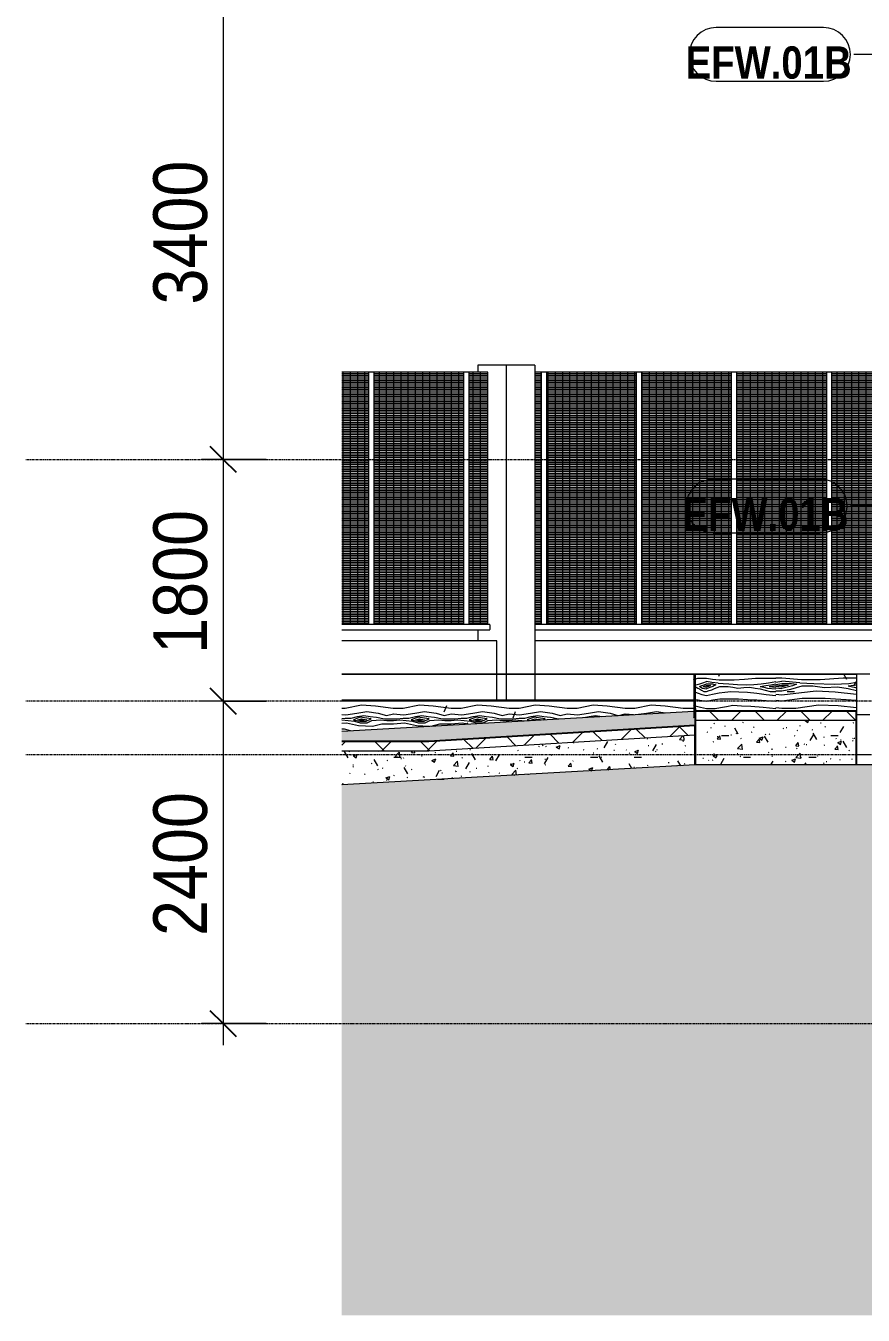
# Model space of a CAD drawing. Header units: millimetres. Extents: x 26124 to 258712, y -8723 to 35400.
# Drawn here: x 26124 to 32354, y -4170 to 5427 of the extents above; entities that cross this region are included whole.
import ezdxf

# ---------------------------------------------------------------- set-up
doc = ezdxf.new("R2010")
doc.units = ezdxf.units.MM
doc.linetypes.add('Centre', pattern=[31.75, 6.35, -4.7625, 15.875, -4.7625])
doc.linetypes.add('Dash', pattern=[6.35, 3.175, -3.175])
for name, color, linetype, lineweight in [('A-ANNO-DIMS', 211, 'Continuous', 9), ('A-ANNO-DIMS-160', 211, 'Continuous', 9), ('A-DETL-GENF-2', 9, 'Continuous', 9), ('A-DETL-THIN', 151, 'Continuous', 9), ('A-FLOR', 192, 'Continuous', 9), ('A-FLOR-3', 192, 'Continuous', 25), ('A-FLOR-HRAL', 11, 'Continuous', 9), ('A-FLOR-LEVL-2', 51, 'Centre', 9), ('A-FLOR-MCUT', 51, 'Continuous', 9), ('A-FLOR-PATT-3', 8, 'Continuous', 9), ('A-WALL', 113, 'Continuous', 9), ('A-WALL-1', 113, 'Continuous', 18), ('A-WALL-IDEN', 211, 'Continuous', 9), ('A-WALL-PATT-4', 111, 'Continuous', 9), ('C-PRKG', 70, 'Continuous', 9), ('C-PRKG-HDLN', 70, 'Dash', 9), ('S-COLS', 52, 'Continuous', 9)]:
    doc.layers.add(name, color=color, linetype=linetype, lineweight=lineweight)
doc.styles.add('Arial_B', font='arialbd.ttf', dxfattribs={"width": 0.85, "height": 240})
doc.styles.add('UTM Avo', font='', dxfattribs={"width": 0.9, "height": 400})
doc.styles.get('UTM Avo').set_extended_font_data('UTM Avo')
doc.dimstyles.new('1_Dim_chi_tiet_2_5', dxfattribs={"dimscale": 304.8, "dimtxt": 399.720379, "dimasz": 0.629921, "dimexe": 0.524934, "dimexo": 0.0625, "dimgap": 0.052493, "dimtad": 1, "dimdec": 0, "dimrnd": 5, "dimzin": 0, "dimdsep": 46, "dimtxsty": 'UTM Avo', "dimblk1": 'OBLIQUE', "dimblk2": 'OBLIQUE', "dimsah": 1, "dimcen": 0.09, "dimdle": 0.524934, "dimazin": 0, "dimtfac": 1, "dimtdec": 4, "dimtix": 1, "dimtmove": 0, "dimatfit": 3, "dimfxl": 1.049869, "dimfxlon": 1, "dimtvp": 1, "dimtolj": 1, "dimtzin": 0, "dimarcsym": 2})
pattern_1 = [(45, (80880.3, 14125), (-169.7056, 169.7056), []), (135, (80880.3, 14125), (-169.7056, -169.7056), [])]
pattern_2 = [(0, (80880.3, 14125), (650.24, 162.56), [53.645, -434.035, 53.645, -434.035, -2600.96]), (0, (80880.3, 14125), (650.24, 162.56), [-975.36, 53.645, -921.715, 53.645, -434.035, -1137.92]), (0, (80880.3, 14125), (650.24, 162.56), [-2438.4, 53.645, -271.475, 53.645, -759.155]), (120, (81124.14, 14206.28), (-465.9011, 481.84436), [53.645, -434.035, 53.645, -3034.995]), (120, (81124.14, 14206.28), (-465.9011, 481.84436), [-541.325, -434.035, 53.645, -921.715, -1625.6]), (120, (81124.14, 14206.28), (-465.9011, 481.84436), [-1950.72, 53.645, -434.035, 53.645, -1084.275]), (120, (81124.14, 14206.28), (-465.9011, 481.84436), [-2492.045, -271.475, 53.645, -759.155]), (240, (81205.42, 14531.4), (-184.3389, -644.40436), [53.645, -434.035, 53.645, -3034.995]), (240, (81205.42, 14531.4), (-184.3389, -644.40436), [-541.325, -434.035, 53.645, -921.715, -1625.6]), (240, (81205.42, 14531.4), (-184.3389, -644.40436), [-1950.72, 53.645, -434.035, 53.645, -1084.275]), (240, (81205.42, 14531.4), (-184.3389, -644.40436), [-2492.045, -271.475, 53.645, -759.155])]
pattern_3 = [(50, (80880.3, 14125), (291.4942, -25.5022), [30.48, -335.28]), (355, (80880.3, 14125), (-56.3889, 305.6909), [24.384, -268.224]), (100.451, (80904.6, 14122.88), (235.108, 280.1865), [25.904, -284.944]), (46.184, (80880.3, 14206.28), (433.727, -67.2684), [45.72, -502.92]), (96.636, (80916.45, 14200.67), (379.844, 395.8845), [38.856, -427.416]), (351.184, (80880.3, 14206.3), (379.848, 395.881), [36.576, -402.336]), (21, (80920.94, 14185.96), (242.5828, -163.6239), [30.48, -335.28]), (326, (80920.94, 14185.96), (98.883, 294.7011), [24.384, -268.224]), (71.451, (80941.16, 14172.33), (341.4672, 131.074), [25.904, -284.944]), (37.5, (80880.3, 14125), (4.94191, 135.28833), [5.364, -259.608, 5.364, -266.924, -269.24]), (37.5, (80880.3, 14125), (4.94191, 135.28833), [-537.261, 5.364, -263.876]), (7.5, (80880.3, 14125), (106.91172, 160.28908), [5.364, -149.88, 5.364, -253.512, -102.616]), (7.5, (80880.3, 14125), (106.91172, 160.28908), [-414.122, 5.364, -97.252]), (327.5, (80789.68, 14125), (216.9455, -9.16625), [5.364, -96.236, 5.364, -311.628, -420.624]), (327.5, (80789.68, 14125), (216.9455, -9.16625), [-418.592, 5.364, -415.26]), (317.5, (80749.04, 14125), (237.0069, 40.6827), [5.364, -126.716, 5.364, -205.151, -298.704]), (317.5, (80749.04, 14125), (237.0069, 40.6827), [-342.595, 5.364, -293.34])]

# ---------------------------------------------------------------- blocks, each defined once
blk = doc.blocks.new('BAI XE PCCC - BAI XE PCCC-V12-TKCS_MẶT CẮT 3')
at = {"layer": 'C-PRKG'}
for p, q in [((31599.3, 600), (28473.7, 600)), ((28473.7, 600), (32303.5, 600))]:
    blk.add_line(p, q, dxfattribs=at)
at = {"layer": 'C-PRKG-HDLN'}
for p in [(32303.5, 600), (32299.5, 600)]:
    blk.add_line(p, (28473.7, 600), dxfattribs=at)
blk = doc.blocks.new('NBS_CLDPhysicalSecuritySystems_MtlMeshPnlFncngSym_CLDModsecSecurusS3_InfillPanel - NBS_CLDPhysicalSecuritySystems_MtlMeshPnlFncngSym_CLDModsecSecurusS2_InfillPanel-2369348-TKCS_MẶT CẮT 3')
at = {"layer": 'A-FLOR-HRAL'}
h = blk.add_hatch(dxfattribs=at)
h.set_pattern_fill('FP_19', color=256, style=0, pattern_type=2)
h.set_pattern_definition([(0, (32966.322, 850), (0, 13), []), (90, (32966.32, 850), (-53.74, 3e-15), [])])
h.paths.add_polyline_path([(31414, 971), (32079.6, 971), (32079.6, 2850), (31414, 2850), (31414, 1211.6)])
h.paths.add_polyline_path([(29999.8, 971), (30665.4, 971), (30665.4, 2850), (29999.8, 2850), (29999.8, 1211.6)])
h.paths.add_polyline_path([(32121.1, 971), (32786.7, 971), (32786.7, 2850), (32121.1, 2850), (32121.1, 1130.7)])
h.paths.add_polyline_path([(32828.2, 971), (32966.3, 971), (32966.3, 2850), (32828.2, 2850), (32828.2, 999.1)])
h.paths.add_polyline_path([(30706.9, 971), (31372.5, 971), (31372.5, 2850), (30706.9, 2850), (30706.9, 1211.6)])
h.paths.add_polyline_path([(29958.3, 971), (29958.3, 2850), (29909.7, 2850), (29909.7, 971)])
for p, q in [((29958.3, 2850), (29909.7, 2850)), ((29958.3, 2850), (29958.3, 971)), ((29970.3, 2850), (29958.3, 2850)), ((29976, 2850), (29970.3, 2850)), ((29998.6, 2850), (29976, 2850)), ((29999.8, 2850), (29998.6, 2850)), ((30665.4, 2850), (29999.6, 2850)), ((29999.8, 971), (29999.8, 2850)), ((30665.4, 2850), (30665.4, 971)), ((30677.4, 2850), (30665.4, 2850)), ((30683.1, 2850), (30677.4, 2850)), ((30705.7, 2850), (30683.1, 2850)), ((30706.9, 2850), (30705.7, 2850)), ((31372.5, 2850), (30706.7, 2850)), ((30706.9, 971), (30706.9, 2850)), ((31372.5, 2850), (31372.5, 971)), ((31384.5, 2850), (31372.5, 2850)), ((31390.2, 2850), (31384.5, 2850)), ((31412.8, 2850), (31390.2, 2850)), ((31414, 2850), (31412.8, 2850)), ((32079.6, 2850), (31413.8, 2850)), ((31414, 971), (31414, 2850)), ((32079.6, 2850), (32079.6, 971)), ((32091.6, 2850), (32079.6, 2850)), ((32097.3, 2850), (32091.6, 2850)), ((32119.9, 2850), (32097.3, 2850)), ((32121.1, 2850), (32119.9, 2850)), ((32786.7, 2850), (32121, 2850)), ((32121.1, 971), (32121.1, 2850)), ((32786.7, 2850), (32786.7, 971)), ((32798.7, 2850), (32786.7, 2850)), ((32804.4, 2850), (32798.7, 2850)), ((32827, 2850), (32804.4, 2850)), ((32828.2, 2850), (32827, 2850)), ((32966.3, 2850), (32828.1, 2850)), ((32828.2, 971), (32828.2, 2850)), ((32966.3, 970.6), (32966.3, 2850)), ((32979.1, 971), (29909.7, 971)), ((29976, 971), (29971.1, 971)), ((29998.6, 971), (29976, 971)), ((29999.8, 971), (29998.6, 971)), ((30683.1, 971), (30678.2, 971)), ((30705.7, 971), (30683.1, 971)), ((30706.9, 971), (30705.7, 971)), ((31390.2, 971), (31385.4, 971)), ((31412.8, 971), (31390.2, 971)), ((31414, 971), (31412.8, 971)), ((32097.3, 971), (32092.5, 971)), ((32119.9, 971), (32097.3, 971)), ((32121.1, 971), (32119.9, 971)), ((32804.4, 971), (32799.6, 971)), ((32827, 971), (32804.4, 971)), ((32828.2, 971), (32827, 971)), ((32981.2, 968), (32981.2, 933)), ((29909.7, 930), (32979.1, 930))]:
    blk.add_line(p, q, dxfattribs=at)
for centre, start_param, end_param in [((32979.1, 968), 4.712389, 6.283185), ((32979.1, 933), 3.141593, 4.712389)]:
    blk.add_ellipse(centre, major_axis=(0, 3), ratio=0.707107, start_param=start_param, end_param=end_param, dxfattribs=at)
blk = doc.blocks.new('NBS_CLDPhysicalSecuritySystems_MtlMeshPnlFncngSym_CLDModsecSecurusS3_InfillPanel - NBS_CLDPhysicalSecuritySystems_MtlMeshPnlFncngSym_CLDModsecSecurusS2_InfillPanel-2369358-TKCS_MẶT CẮT 3')
at = {"layer": 'A-FLOR-HRAL'}
h = blk.add_hatch(dxfattribs=at)
h.set_pattern_fill('FP_20', color=256, style=0, pattern_type=2)
h.set_pattern_definition([(0, (29560.435, 850), (0, 13), []), (90, (29560.435, 850), (-53.74, 3e-15), [])])
h.paths.add_polyline_path([(28715.2, 971), (29380.8, 971), (29380.8, 2850), (28715.2, 2850), (28715.2, 1130.7)])
h.paths.add_polyline_path([(29422.3, 971), (29560.4, 971), (29560.4, 2850), (29422.3, 2850), (29422.3, 999.1)])
h.paths.add_polyline_path([(28473.7, 971), (28673.7, 971), (28673.7, 2850), (28473.7, 2850), (28473.7, 1175.7)])
for p, q in [((28673.7, 2850), (28473.7, 2850)), ((28673.7, 2850), (28673.7, 971)), ((28685.7, 2850), (28673.7, 2850)), ((28691.4, 2850), (28685.7, 2850)), ((28714, 2850), (28691.4, 2850)), ((28715.2, 2850), (28714, 2850)), ((29380.8, 2850), (28715.1, 2850)), ((28715.2, 971), (28715.2, 2850)), ((29380.8, 2850), (29380.8, 971)), ((29392.9, 2850), (29380.8, 2850)), ((29398.5, 2850), (29392.9, 2850)), ((29421.1, 2850), (29398.5, 2850)), ((29422.3, 2850), (29421.1, 2850)), ((29560.4, 2850), (29422.2, 2850)), ((29422.3, 971), (29422.3, 2850)), ((29560.4, 970.6), (29560.4, 2850)), ((29573.2, 971), (28473.7, 971)), ((28691.4, 971), (28686.6, 971)), ((28714, 971), (28691.4, 971)), ((28715.2, 971), (28714, 971)), ((29398.5, 971), (29393.7, 971)), ((29421.1, 971), (29398.5, 971)), ((29422.3, 971), (29421.1, 971)), ((29575.3, 968), (29575.3, 933)), ((28473.7, 930), (29573.2, 930))]:
    blk.add_line(p, q, dxfattribs=at)
for centre, start_param, end_param in [((29573.2, 968), 4.712389, 6.283185), ((29573.2, 933), 3.141593, 4.712389)]:
    blk.add_ellipse(centre, major_axis=(0, 3), ratio=0.707107, start_param=start_param, end_param=end_param, dxfattribs=at)
blk = doc.blocks.new('FP_40-TKCS_MẶT CẮT 3')
at = {"layer": 'A-WALL'}
blk.add_line((31093.5, 600), (31093.5, 275.2), dxfattribs=at)
at = {"layer": 'A-WALL-PATT-4'}
for p, q in [((31283.8, 600), (31277, 583.8)), ((31092.2, 558.5), (31101.7, 564.6)), ((31093.9, 480.3), (31093.2, 464.8)), ((31094.7, 495.7), (31093.9, 480.3)), ((31094.2, 497.5), (31100.6, 500.6)), ((31095.7, 511.2), (31094.7, 495.7)), ((31095.1, 524.5), (31105.3, 521.9)), ((31100.6, 500.6), (31110.9, 503.6)), ((31101.7, 564.6), (31123, 570.7)), ((31105.3, 521.9), (31119.3, 525)), ((31110.9, 503.6), (31122.1, 497.5)), ((31119.3, 525), (31137.9, 528)), ((31122.1, 497.5), (31135.6, 491.4)), ((31123, 570.7), (31151.6, 570.7)), ((31135.6, 509.7), (31153, 515.8)), ((31135.6, 509.7), (31146.5, 503.6)), ((31135.6, 491.4), (31150.3, 482.3)), ((31138, 528), (31161.2, 537.2)), ((31146.5, 503.6), (31158.4, 497.5)), ((31150.3, 482.3), (31167, 473.2)), ((31151.6, 570.7), (31188.9, 570.7)), ((31153, 515.8), (31169.9, 521.9)), ((31158.4, 497.5), (31188.9, 491.4)), ((31161.2, 537.2), (31188.9, 546.3)), ((31164.1, 509.7), (31188.9, 515.8)), ((31164.1, 509.7), (31188.9, 503.6)), ((31169.9, 521.9), (31188.9, 528)), ((31188.9, 570.7), (31232.1, 564.6)), ((31228.3, 540.2), (31188.9, 546.3)), ((31188.9, 528), (31232.1, 528)), ((31188.9, 515.8), (31216.9, 515.8)), ((31202.5, 509.7), (31188.9, 503.6)), ((31211.4, 500.6), (31188.9, 491.4)), ((31216.9, 515.8), (31202.5, 509.7)), ((31207.8, 479.2), (31228.3, 485.3)), ((31236.1, 509.7), (31211.4, 500.6)), ((31273.4, 534.1), (31228.3, 540.2)), ((31228.3, 485.3), (31246.7, 493.5)), ((31232.1, 564.6), (31282.2, 558.5)), ((31232.1, 528), (31256.4, 521.9)), ((31246.1, 515.8), (31236.1, 509.7)), ((31256.4, 521.9), (31246.1, 515.8)), ((31246.7, 493.5), (31266.2, 501.6)), ((31266.2, 501.6), (31286.7, 509.7)), ((31273.4, 534.1), (31311.9, 531.1)), ((31282.2, 558.5), (31335.9, 558.5)), ((31286.7, 509.7), (31348.2, 509.7)), ((31311.9, 531.1), (31353.2, 528)), ((31335.9, 558.5), (31394.4, 558.5)), ((31348.2, 509.7), (31383.9, 503.6)), ((31353.2, 528), (31418.4, 525)), ((31383.9, 503.6), (31421.1, 497.5)), ((31394.4, 558.5), (31471, 564.6)), ((31418.4, 525), (31488.1, 521.9)), ((31421.1, 497.5), (31465.4, 500.6)), ((31465.4, 500.6), (31511.2, 503.6)), ((31471, 564.6), (31552.2, 570.7)), ((31488.1, 521.9), (31540.4, 525)), ((31511.2, 503.6), (31549.3, 497.5)), ((31540.4, 525), (31594, 528)), ((31549.3, 497.5), (31588, 491.4)), ((31552.2, 570.7), (31627.3, 570.7)), ((31588, 509.7), (31630.3, 515.8)), ((31588, 509.7), (31615.1, 503.6)), ((31588, 491.4), (31624.2, 482.3)), ((31594, 528), (31648.5, 537.2)), ((31615.1, 503.6), (31642.5, 497.5)), ((31624.2, 482.3), (31660.7, 473.2)), ((31627.3, 570.7), (31703.5, 570.7)), ((31630.3, 515.8), (31666.8, 521.9)), ((31642.5, 497.5), (31703.5, 491.4)), ((31648.5, 537.2), (31703.5, 546.3)), ((31654.6, 509.7), (31703.5, 515.8)), ((31654.6, 509.7), (31703.5, 503.6)), ((31666.8, 521.9), (31703.5, 528)), ((31703.5, 570.7), (31703.5, 570.7)), ((31703.5, 491.4), (31703.5, 491.4)), ((31094.8, 418.3), (31106.3, 413.7)), ((31095.4, 470), (31106.6, 467.1)), ((31106.3, 413.7), (31126, 409.1)), ((31106.6, 467.1), (31126.3, 458.9)), ((31126, 409.1), (31153.6, 404.6)), ((31126.3, 458.9), (31153.9, 450.8)), ((31153.6, 404.6), (31188.8, 400)), ((31153.9, 450.8), (31188.9, 442.7)), ((31167, 473.2), (31188.9, 473.2)), ((31188.9, 473.2), (31207.8, 479.2)), ((31188.9, 442.7), (31232.1, 451.8)), ((31188.9, 400), (31234.1, 409.1)), ((31232.1, 451.8), (31282.2, 461)), ((31234.1, 409.1), (31286.7, 418.3)), ((31282.2, 461), (31323.8, 467.1)), ((31286.7, 418.3), (31353.2, 418.3)), ((31323.8, 467.1), (31368.4, 473.2)), ((31353.2, 418.3), (31426.6, 418.3)), ((31368.4, 473.2), (31429.3, 470.1)), ((31426.5, 418.3), (31492.4, 413.7)), ((31429.3, 470.1), (31493.8, 467.1)), ((31492.4, 413.7), (31561.1, 409.1)), ((31493.8, 467.1), (31562.1, 458.9)), ((31561.1, 409.1), (31631.8, 404.6)), ((31562.1, 458.9), (31632.3, 450.8)), ((31631.8, 404.6), (31703.5, 400)), ((31632.3, 450.8), (31703.5, 442.7)), ((31660.7, 473.2), (31703.5, 473.2)), ((31703.5, 473.2), (31703.5, 473.2)), ((31703.5, 442.7), (31703.5, 442.7)), ((31091.8, 369.5), (31097.8, 366.5)), ((31092.8, 290.3), (31100.6, 284.2)), ((31095.5, 320.8), (31103.6, 315.7)), ((31097.8, 366.5), (31112.5, 363.4)), ((31107.1, 356.3), (31105.1, 371.8)), ((31109.1, 340.8), (31107.1, 356.3)), ((31111.3, 325.5), (31109.1, 340.8)), ((31112.5, 363.4), (31143.9, 354.3)), ((31143.9, 354.3), (31188.8, 345.1)), ((31188.9, 345.1), (31218.8, 345.1)), ((31218.8, 345.1), (31252.2, 345.1)), ((31252.2, 345.1), (31292.7, 353.3)), ((31292.7, 353.3), (31336.7, 361.4)), ((31336.7, 361.4), (31383.9, 369.5)), ((31383.9, 369.5), (31448.6, 366.5)), ((31448.6, 366.5), (31517, 363.4)), ((31516.9, 363.4), (31609.1, 354.3)), ((31609.1, 354.3), (31703.5, 345.1)), ((31093.2, 275.5), (31091.6, 278.1)), ((31100.6, 284.2), (31103.6, 283))]:
    blk.add_line(p, q, dxfattribs=at)
blk = doc.blocks.new('DIMBLOCK10-TKCS_MẶT CẮT 3')
at = {"layer": 'A-ANNO-DIMS-160', "lineweight": 25}
for p, q in [((27591.8, 5600), (27495.8, 5696)), ((27591.8, 5600), (27687.8, 5504)), ((27591.8, 2200), (27495.8, 2296)), ((27591.8, 2200), (27687.8, 2104))]:
    blk.add_line(p, q, dxfattribs=at)
at = {"layer": 'A-ANNO-DIMS-160'}
for p, q in [((27911.8, 5600), (27431.8, 5600)), ((27591.8, 5600), (27591.8, 2200)), ((27591.8, 5600), (27911.8, 5600)), ((27911.8, 2200), (27431.8, 2200)), ((27591.8, 2200), (27911.8, 2200))]:
    blk.add_line(p, q, dxfattribs=at)
at = {"layer": 'A-ANNO-DIMS-160', "color": 0, "insert": (27072.1, 3352.2), "char_height": 400, "width": 1314.636, "attachment_point": 1, "rotation": 90, "line_spacing_factor": 1.110334, "style": 'UTM Avo'}
blk.add_mtext('3400', dxfattribs=at)
blk = doc.blocks.new('_Oblique')
at = {"color": 0, "linetype": 'ByBlock', "lineweight": -2}
blk.add_line((-0.5, -0.5), (0.5, 0.5), dxfattribs=at)
blk = doc.blocks.new('DIMBLOCK11-TKCS_MẶT CẮT 3')
at = {"layer": 'A-ANNO-DIMS-160', "lineweight": 25}
for p, q in [((27591.8, 2200), (27495.8, 2296)), ((27591.8, 2200), (27687.8, 2104)), ((27591.8, 400), (27495.8, 496)), ((27591.8, 400), (27687.8, 304))]:
    blk.add_line(p, q, dxfattribs=at)
at = {"layer": 'A-ANNO-DIMS-160'}
for p, q in [((27911.8, 2200), (27431.8, 2200)), ((27591.8, 2200), (27591.8, 400)), ((27591.8, 2200), (27911.8, 2200)), ((27911.8, 400), (27431.8, 400)), ((27591.8, 400), (27911.8, 400))]:
    blk.add_line(p, q, dxfattribs=at)
at = {"layer": 'A-ANNO-DIMS-160', "color": 0, "insert": (27072.1, 752.2), "char_height": 400, "width": 1314.636, "attachment_point": 1, "rotation": 90, "line_spacing_factor": 1.110334, "style": 'UTM Avo'}
blk.add_mtext('1800', dxfattribs=at)
blk = doc.blocks.new('DIMBLOCK12-TKCS_MẶT CẮT 3')
at = {"layer": 'A-ANNO-DIMS-160', "lineweight": 25}
for p, q in [((27591.8, 400), (27495.8, 496)), ((27591.8, 400), (27687.8, 304)), ((27591.8, -2000), (27495.8, -1904)), ((27591.8, -2000), (27687.8, -2096))]:
    blk.add_line(p, q, dxfattribs=at)
at = {"layer": 'A-ANNO-DIMS-160'}
for p, q in [((27911.8, 400), (27431.8, 400)), ((27591.8, 400), (27591.8, -2160)), ((27591.8, 400), (27911.8, 400)), ((27911.8, -2000), (27431.8, -2000)), ((27591.8, -2000), (27911.8, -2000))]:
    blk.add_line(p, q, dxfattribs=at)
at = {"layer": 'A-ANNO-DIMS-160', "color": 0, "insert": (27072.1, -1347.8), "char_height": 400, "width": 1314.636, "attachment_point": 1, "rotation": 90, "line_spacing_factor": 1.110334, "style": 'UTM Avo'}
blk.add_mtext('2400', dxfattribs=at)
blk = doc.blocks.new('CTL_WALL TAG NO MARK - 10-2062273-TKCS_MẶT CẮT 3')
at = {"layer": 'A-WALL-IDEN'}
for p, q in [((32060, 30269.7), (31262.5, 30269.7)), ((31262.5, 29869.7), (32060, 29869.7))]:
    blk.add_line(p, q, dxfattribs=at)
for centre, start, end in [((31262.5, 30069.7), 90, 270), ((32060, 30069.7), 270, 90)]:
    blk.add_arc(centre, 200, start, end, dxfattribs=at)

msp = doc.modelspace()

# ---------------------------------------------------------------- hatches: boundary and pattern name
at = {"layer": 'A-DETL-GENF-2'}
h = msp.add_hatch(dxfattribs=at)
h.set_pattern_fill('FP_49', color=256, style=0, pattern_type=2)
h.set_pattern_definition([(0, (80880.3, 14125), (774.192, 774.192), [774.192, -774.192]), (0, (80880.3, 14415.3), (774.192, 774.192), [774.192, -774.192]), (0, (80880.3, 14705.64), (774.192, 774.192), [774.192, -774.192]), (90, (80977.1, 14802.4), (-774.192, 774.192), [774.192, -774.192]), (90, (81267.4, 14802.4), (-774.192, 774.192), [774.192, -774.192]), (90, (81557.7, 14802.4), (-774.192, 774.192), [774.192, -774.192])])
h.paths.add_polyline_path([(28793.1, -4170.1), (132433, -4170.1), (132433, -222.8), (129793.4, -74.5), (127252.6, -74.5), (127252.6, -2750), (126852.6, -2750), (126852.6, -2350), (122902.6, -2350), (122902.6, -2750), (122502.6, -2750), (122502.6, -2350), (116502.6, -2350), (116502.6, -2750), (116102.7, -2750), (116102.7, -2350), (112952.6, -2350), (112952.6, -2750), (112652.6, -2750), (112652.6, -2350), (107852.5, -2350), (107852.5, -2750), (107452.5, -2750), (107452.5, 800), (68252.6, 800), (68252.6, -2350), (53452.6, -2350), (53452.6, -2750), (53052.6, -2750), (53052.6, -2350), (44852.6, -2350), (44852.6, -2750), (44452.6, -2750), (44452.6, -2350), (38402.6, -2350), (38402.6, -2750), (38002.6, -2750), (38002.6, -2350), (34052.6, -2350), (34052.6, -2750), (33652.6, -2750), (33652.6, -74.5), (31103.6, -74.5), (28473.7, -222.8), (28473.7, -4170.1), (28517.9, -4170.1)])
at = {"layer": 'A-FLOR-PATT-3'}
h = msp.add_hatch(dxfattribs=at)
h.set_pattern_fill('FP_12', color=256, style=0, pattern_type=2)
h.set_pattern_definition([(3.694, (81531.306, 3232.426), (349.17093055, 20.74441633), [23.518, -258.693]), (3.4, (81531.306, 3232.426), (-67.54592496, -2.56241415), [29.149, -320.637]), (182.172, (81560.403, 3234.155), (281.6252999, 18.180512), [5.633, -61.961]), (3.66, (81531.306, 3232.818), (519.54509946, 30.7281538), [37.994, -417.939]), (181.441, (81574.601, 3235.379), (455.0039897, 29.104437), [5.38, -59.181]), (3.385, (81531.306, 3232.818), (455.00424121, 29.10652199), [43.371, -477.082]), (3.508, (81579.987, 3235.63), (290.58127572, 16.57511683), [34.15, -375.648]), (3.265, (81579.987, 3235.63), (118.449158676, 8.499970003), [24.254, -266.799]), (4.105, (81604.202, 3237.011), (409.03004382, 25.0795465), [9.896, -108.857]), (3.597, (81531.306, 3232.426), (5.919523898, 1.006363167), [4.257, -248.051, 4.257, -255.017, -256.371]), (3.597, (81531.306, 3232.426), (5.919523898, 1.006363167), [-511.582, 4.257, -252.115]), (3.45, (81531.306, 3232.426), (128.065043607, 8.425901851), [5.319, -179.387, 5.319, -302.685, -122.09]), (3.45, (81531.306, 3232.426), (128.065043607, 8.425901851), [-492.71, 5.319, -116.771]), (3.274, (81422.747, 3225.938), (259.870631073, 15.4877470175), [4.524, -98.287, 4.524, -316.246, -425.637]), (3.274, (81422.747, 3225.938), (259.870631073, 15.4877470175), [-423.581, 4.524, -421.113]), (3.209, (81374.066, 3223.029), (283.901504338, 17.16124377), [3.954, -112.876, 3.954, -182.256, -264.217]), (3.209, (81374.066, 3223.029), (283.901504338, 17.16124377), [-303.041, 3.954, -260.263])])
h.paths.add_polyline_path([(29122.5, 100), (31103.5, 218.4), (31103.5, 275.8), (31093.5, 275.7), (31093.5, 324.9), (28473.7, 177.2), (28473.7, 100)])
h = msp.add_hatch(dxfattribs=at)
h.set_pattern_fill('FP_8', color=256, style=0, pattern_type=2)
h.set_pattern_definition(pattern_1)
h.paths.add_polyline_path([(31722.4, 255.5), (32303.5, 255.5), (32303.5, 325.5), (31103.6, 325.5), (31103.6, 255.5), (31519.4, 255.5)])
h = msp.add_hatch(dxfattribs=at)
h.set_pattern_fill('FP_8', color=256, style=0, pattern_type=2)
h.set_pattern_definition(pattern_1)
h.paths.add_polyline_path([(28473.7, 30), (29122.5, 30), (31103.5, 148.4), (31103.5, 218.4), (29122.5, 100), (28473.7, 100), (28473.7, 77.5)])
h = msp.add_hatch(dxfattribs=at)
h.set_pattern_fill('FP_2', color=256, style=0, pattern_type=2)
h.set_pattern_definition(pattern_2)
h.paths.add_polyline_path([(31103.6, -74.5), (32303.5, -74.5), (32303.5, 255.5), (31103.6, 255.5), (31103.6, 15.7)])
h = msp.add_hatch(dxfattribs=at)
h.set_pattern_fill('FP_10', color=256, style=0, pattern_type=2)
h.set_pattern_definition(pattern_3)
h.paths.add_polyline_path([(31103.6, -74.5), (32303.5, -74.5), (32303.5, 255.5), (31103.6, 255.5), (31103.6, 15.7)])
h = msp.add_hatch(dxfattribs=at)
h.set_pattern_fill('FP_2', color=256, style=0, pattern_type=2)
h.set_pattern_definition(pattern_2)
h.paths.add_polyline_path([(28473.7, -222.8), (31103.5, -74.5), (31103.5, 148.4), (29122.5, 30), (28473.7, 30), (28473.7, -76)])
h = msp.add_hatch(dxfattribs=at)
h.set_pattern_fill('FP_10', color=256, style=0, pattern_type=2)
h.set_pattern_definition(pattern_3)
h.paths.add_polyline_path([(28473.7, -222.8), (31103.5, -74.5), (31103.5, 148.4), (29122.5, 30), (28473.7, 30), (28473.7, -76)])
at = {"layer": 'A-WALL-PATT-4'}
h = msp.add_hatch(dxfattribs=at)
h.set_pattern_fill('FP_4', color=256, style=0, pattern_type=2)
h.set_pattern_definition([(0, (80880.3, 14125), (1300.48, 325.12), [53.645, -921.715, 53.645, -6123.635]), (0, (80880.3, 14125), (1300.48, 325.12), [-1029.005, -921.715, 53.645, -1897.075, -3251.2]), (0, (80880.3, 14125), (1300.48, 325.12), [-3901.44, 53.645, -921.715, 53.645, -2222.195]), (0, (80880.3, 14125), (1300.48, 325.12), [-4930.445, -596.595, 53.645, -1571.955]), (120, (81367.98, 14287.56), (-931.8022, 963.6887), [53.645, -921.715, -6177.28]), (120, (81367.98, 14287.56), (-931.8022, 963.6887), [-975.36, 53.645, -921.715, -5201.92]), (120, (81367.98, 14287.56), (-931.8022, 963.6887), [-1950.72, 53.645, -1897.075, -3251.2]), (120, (81367.98, 14287.56), (-931.8022, 963.6887), [-3901.44, 53.645, -921.715, -2275.84]), (120, (81367.98, 14287.56), (-931.8022, 963.6887), [-4876.8, 53.645, -596.595, -1625.6]), (120, (81367.98, 14287.56), (-931.8022, 963.6887), [-5527.04, 53.645, -1571.955]), (240, (81530.54, 14937.8), (-368.6778, -1288.8087), [53.645, -921.715, -6177.28]), (240, (81530.54, 14937.8), (-368.6778, -1288.8087), [-975.36, 53.645, -921.715, -5201.92]), (240, (81530.54, 14937.8), (-368.6778, -1288.8087), [-1950.72, 53.645, -1897.075, -3251.2]), (240, (81530.54, 14937.8), (-368.6778, -1288.8087), [-3901.44, 53.645, -921.715, -2275.84]), (240, (81530.54, 14937.8), (-368.6778, -1288.8087), [-4876.8, 53.645, -596.595, -1625.6]), (240, (81530.54, 14937.8), (-368.6778, -1288.8087), [-5527.04, 53.645, -1571.955])])
h.paths.add_polyline_path([(32300.4, 325.5), (32303.5, 325.5), (32303.5, 600), (31703.5, 600), (31703.5, 325.5), (32293.5, 325.5)])
h = msp.add_hatch(dxfattribs=at)
h.set_pattern_fill('FP_33', color=256, style=0, pattern_type=2)
h.set_pattern_definition([(349.695, (32542.477, 869.39), (3657.5982, -609.61), [68.155, -6747.38]), (0, (32609.53, 857.2), (609.6, 609.6), [67.06, -542.54]), (18.435, (32676.59, 857.2), (1219.2, 609.6), [57.83, -1869.89]), (172.875, (32731.45, 875.49), (4267.1994, -609.599), [49.15, -4865.604]), (174.806, (32682.685, 881.584), (6096.004, -609.5547), [67.333, -6665.92]), (194.036, (32615.63, 887.68), (-1828.802, -609.592), [75.4, -2438.04]), (9.462, (32591.24, 869.39), (3048.005, 609.5835), [37.08, -3670.97]), (353.66, (32627.82, 875.49), (-4876.801, 609.5835), [55.2, -5464.96]), (185.711, (32682.685, 869.39), (-5486.395, -609.6394), [61.264, -6065.14]), (168.69, (32621.72, 863.3), (2438.4, -609.603), [31.08, -3077.28]), (354.806, (32487.613, 863.296), (-6096.004, 609.5547), [67.333, -6665.92]), (348.69, (32554.67, 857.2), (-2438.4, 609.603), [62.17, -3046.19]), (0, (32615.6, 845), (609.6, 609.6), [73.15, -536.45]), (20.556, (32688.78, 845.01), (3048, 1219.197), [52.084, -5156.34]), (3.814, (32737.55, 863.296), (8534.4012, 609.5889), [91.643, -9072.654]), (354.806, (32828.99, 869.39), (-6096.004, 609.5547), [67.333, -6665.92]), (0, (32896.04, 863.3), (609.6, 609.6), [67.06, -542.54]), (5.194, (32353.5, 863.296), (6096.004, 609.5547), [67.333, -6665.92]), (354.806, (32420.557, 869.39), (-6096.004, 609.5547), [67.333, -6665.92]), (0, (32353.5, 875.5), (609.6, 609.6), [36.58, -573.02]), (5.194, (32390.077, 875.49), (6096.004, 609.5547), [67.333, -6665.92]), (0, (32457.13, 881.6), (609.6, 609.6), [60.96, -548.64]), (10.305, (32518.093, 881.584), (-3657.5982, -609.61), [68.155, -6747.38]), (5.194, (32585.15, 893.776), (6096.004, 609.5547), [67.333, -6665.92]), (354.806, (32652.205, 899.87), (-6096.004, 609.5547), [67.333, -6665.92]), (354.806, (32719.26, 893.776), (-6096.004, 609.5547), [67.333, -6665.92]), (351.87, (32786.32, 887.68), (-3657.6004, 609.593), [86.21, -4224.31]), (0, (32871.66, 875.5), (609.6, 609.6), [91.44, -518.16]), (347.471, (32847.28, 509.73), (3047.999, -609.611), [56.2, -5564.033]), (354.289, (32902.14, 497.536), (-5486.395, 609.6394), [61.264, -6065.14]), (8.13, (32847.28, 509.73), (3657.6004, 609.593), [43.105, -4267.42]), (9.462, (32889.95, 515.82), (3048.005, 609.5835), [74.16, -3633.89]), (0, (32353.5, 528), (609.6, 609.6), [73.15, -536.45]), (350.538, (32426.65, 528.02), (-3048.005, 609.584), [37.08, -3670.97]), (201.801, (32463.23, 521.92), (1828.804, 609.587), [32.83, -3249.97]), (192.995, (32432.75, 509.73), (5486.3931, 1219.2375), [81.33, -8051.747]), (352.875, (32914.33, 509.73), (-4267.1994, 609.599), [49.15, -4865.604]), (7.125, (32914.33, 509.73), (4267.1994, 609.599), [49.15, -4865.604]), (0, (32353.5, 515.8), (609.6, 609.6), [48.77, -560.83]), (194.036, (32402.27, 515.82), (-1828.802, -609.592), [50.27, -2463.18]), (356.633, (32487.613, 534.112), (-9753.5944, 609.6919), [103.81, -10277.302]), (357.709, (32591.245, 528.016), (-14630.39665, 609.6991), [152.522, -15099.665]), (3.18, (32743.645, 521.92), (10363.1983, 609.6312), [109.897, -10879.823]), (9.462, (32853.37, 528.02), (3048.005, 609.5835), [111.24, -3596.81]), (10.305, (32353.5, 473.15), (-3657.598, -609.61), [68.155, -6747.38]), (15.945, (32420.56, 485.34), (-2438.404, -609.583), [88.76, -4349.196]), (0, (32505.9, 509.7), (609.6, 609.6), [79.25, -530.35]), (351.87, (32585.15, 509.73), (-3657.6004, 609.593), [86.21, -4224.31]), (3.576, (32670.493, 497.536), (9144.003, 609.5468), [97.726, -9674.906]), (351.254, (32768.03, 503.63), (4267.201, -609.5878), [80.18, -7937.856]), (345.964, (32847.28, 491.44), (-1828.802, 609.592), [75.4, -2438.04]), (0, (32920.4, 473.15), (609.6, 609.6), [42.67, -566.93]), (174.806, (32487.613, 534.11), (6096.004, -609.5547), [134.665, -6598.587]), (355.236, (32353.5, 570.69), (-6705.5965, 609.6414), [146.81, -7193.745]), (0, (32499.8, 558.5), (609.6, 609.6), [140.2, -469.4]), (4.086, (32640.013, 558.496), (7924.795, 609.6527), [171.123, -8385.02]), (0, (32810.7, 570.7), (609.6, 609.6), [152.4, -457.2]), (7.125, (32353.5, 442.67), (4267.199, 609.599), [147.44, -4767.31]), (6.34, (32499.805, 460.96), (4876.801, 609.5835), [110.403, -5409.76]), (357.51, (32609.533, 473.152), (-13411.197, 609.7044), [140.34, -13893.706]), (353.48, (32749.741, 467.056), (-15849.59217, 1828.85517), [214.749, -21260.135]), (3.013, (32353.5, 838.912), (10972.7972, 609.6408), [115.984, -11482.446]), (351.87, (32469.325, 845.01), (-3657.6004, 609.593), [129.316, -4181.21]), (357.614, (32597.34, 826.72), (-14020.79943, 609.6137), [146.43, -14496.664]), (10.62, (32743.645, 820.624), (-6705.5925, -1219.2397), [99.236, -9824.334]), (0, (32841.2, 838.9), (609.6, 609.6), [121.92, -487.68]), (356.82, (32353.5, 912.064), (-10363.1983, 609.6312), [109.897, -10879.823]), (6.009, (32463.23, 905.968), (-6095.999, -609.5992), [116.464, -11529.93]), (6.71, (32579.053, 918.16), (-5486.3973, -609.6157), [104.346, -10330.325]), (354.289, (32682.685, 930.35), (-5486.395, 609.6394), [122.53, -6003.877]), (347.905, (32804.605, 918.16), (-5486.3949, 1219.223), [87.28, -8640.862]), (9.462, (32889.95, 899.87), (3048.005, 609.5835), [74.16, -3633.89]), (3.814, (32353.5, 796.24), (8534.4012, 609.5889), [91.643, -9072.654]), (347.196, (32444.94, 802.336), (-7924.809, 1828.7633), [137.532, -13615.67]), (0, (32579.05, 771.86), (609.6, 609.6), [152.4, -457.2]), (5.44, (32731.453, 771.856), (-6705.6025, -609.56085), [128.595, -12730.932]), (6.71, (32859.47, 784.048), (-5486.3973, -609.6157), [104.346, -10330.325]), (0, (32353.5, 954.74), (609.6, 609.6), [103.63, -505.97]), (8.13, (32457.13, 954.74), (3657.6004, 609.593), [172.42, -4138.1]), (357.614, (32627.82, 979.12), (-14020.79943, 609.6137), [146.43, -14496.664]), (354.472, (32774.125, 973.024), (12801.591, -1219.3029), [189.859, -18796.025]), (6.843, (32353.5, 400), (-10363.195, -1219.2413), [153.494, -15195.842]), (0, (32505.9, 418.3), (609.6, 609.6), [170.7, -438.9]), (356.348, (32676.589, 418.288), (-18897.60496, 1219.12666), [287.095, -28422.422]), (0, (32353.5, 613.36), (609.6, 609.6), [146.3, -463.3]), (4.764, (32499.805, 613.36), (6705.5965, 609.6414), [146.81, -7193.745]), (358.152, (32646.109, 625.552), (-18287.99624, 609.7241), [189.074, -18718.355]), (357.274, (32835.085, 619.456), (-12192.00424, 609.53415), [128.16, -12687.945]), (354.806, (32353.5, 710.896), (-6096.004, 609.5547), [134.665, -6598.587]), (0, (32487.6, 698.7), (609.6, 609.6), [195.07, -414.53]), (1.909, (32682.685, 698.704), (17678.40105, 609.55323), [182.982, -18115.176]), (3.576, (32865.565, 704.8), (9144.003, 609.5468), [97.726, -9674.906])])
h.paths.add_polyline_path([(32300.4, 325.5), (32303.5, 325.5), (32303.5, 600), (31703.5, 600), (31703.5, 325.5), (32293.5, 325.5)])
h = msp.add_hatch(dxfattribs=at)
h.set_pattern_fill('FP_37', color=256, style=0, pattern_type=2)
h.set_pattern_definition([(0, (38989.2, 14125), (919.578, 325.12), [37.933, -651.75, 37.933, -4330.064]), (0, (38989.2, 14125), (919.578, 325.12), [-727.616, -651.75, 37.933, -1341.435, -2298.946]), (0, (38989.2, 14125), (919.578, 325.12), [-2758.735, 37.933, -651.75, 37.933, -1571.33]), (0, (38989.2, 14125), (919.578, 325.12), [-3486.35, -421.857, 37.933, -1111.54]), (112.208, (39334.03, 14287.56), (-658.8898, 963.6846), [50.18, -862.186, -5778.316]), (112.208, (39334.03, 14287.56), (-658.8898, 963.6846), [-912.366, 50.18, -862.186, -4865.95]), (112.208, (39334.03, 14287.56), (-658.8898, 963.6846), [-1824.73, 50.18, -1774.55, -3041.22]), (112.208, (39334.03, 14287.56), (-658.8898, 963.6846), [-3649.463, 50.18, -862.186, -2128.853]), (112.208, (39334.03, 14287.56), (-658.8898, 963.6846), [-4561.83, 50.18, -558.064, -1520.61]), (112.208, (39334.03, 14287.56), (-658.8898, 963.6846), [-5170.073, 50.18, -1470.43]), (247.792, (39448.97, 14937.8), (-260.702, -1288.807), [50.18, -862.186, -5778.316]), (247.792, (39448.97, 14937.8), (-260.702, -1288.807), [-912.366, 50.18, -862.186, -4865.95]), (247.792, (39448.97, 14937.8), (-260.702, -1288.807), [-1824.73, 50.18, -1774.55, -3041.22]), (247.792, (39448.97, 14937.8), (-260.702, -1288.807), [-3649.463, 50.18, -862.186, -2128.853]), (247.792, (39448.97, 14937.8), (-260.702, -1288.807), [-4561.83, 50.18, -558.064, -1520.61]), (247.792, (39448.97, 14937.8), (-260.702, -1288.807), [-5170.073, 50.18, -1470.43])])
h.paths.add_polyline_path([(28473.7, 177.2), (31093.5, 325.5), (31093.5, 400), (28473.7, 400), (28473.7, 325.5)])
h = msp.add_hatch(dxfattribs=at)
h.set_pattern_fill('FP_38', color=256, style=0, pattern_type=2)
h.set_pattern_definition([(345.58, (32868.55, 869.39), (2586.31376, -609.59703), [48.958, -4846.855]), (0, (32915.96, 857.2), (431.05, 609.6), [47.416, -383.637]), (25.239, (32963.38, 857.2), (862.109, 609.5936), [42.89, -1386.75]), (169.975, (33002.175, 875.49), (3017.3654, -609.601), [35.02, -3466.866]), (172.674, (32967.69, 881.584), (4310.52255, -609.59734), [47.806, -4732.795]), (199.471, (32920.28, 887.68), (-1293.1593, -609.595), [54.864, -1773.936]), (13.263, (32903.03, 869.39), (2155.2587, 609.6122), [26.572, -2630.612]), (351.07, (32928.896, 875.49), (-3448.4197, 609.5922), [39.27, -3887.802]), (188.049, (32967.69, 869.39), (-3879.4751, -609.5689), [43.534, -4309.88]), (164.207, (32924.58, 863.3), (1724.2107, -609.5953), [22.398, -2217.415]), (352.674, (32829.754, 863.296), (-4310.52255, 609.59734), [47.806, -4732.795]), (344.207, (32877.17, 857.2), (-1724.2107, 609.5953), [44.796, -2195.016]), (0, (32920.3, 845), (431.05, 609.6), [51.726, -379.326]), (27.938, (32972, 845.01), (2155.2684, 1219.1864), [39.033, -3864.31]), (5.386, (33006.485, 863.296), (6034.73236, 609.6029), [64.945, -6429.513]), (352.674, (33071.143, 869.39), (-4310.52255, 609.59734), [47.806, -4732.795]), (0, (33118.56, 863.3), (431.05, 609.6), [47.416, -383.637]), (7.326, (32734.92, 863.296), (4310.52255, 609.59734), [47.806, -4732.795]), (352.674, (32782.34, 869.39), (-4310.52255, 609.59734), [47.806, -4732.795]), (0, (32734.9, 875.5), (431.05, 609.6), [25.863, -405.19]), (7.326, (32760.785, 875.49), (4310.52255, 609.59734), [47.806, -4732.795]), (0, (32808.2, 881.6), (431.05, 609.6), [43.105, -387.947]), (14.42, (32851.306, 881.584), (-2586.31376, -609.59703), [48.958, -4846.855]), (7.326, (32898.72, 893.776), (4310.52255, 609.59734), [47.806, -4732.795]), (352.674, (32946.14, 899.87), (-4310.52255, 609.59734), [47.806, -4732.795]), (352.674, (32993.554, 893.776), (-4310.52255, 609.59734), [47.806, -4732.795]), (348.578, (33040.97, 887.68), (-2586.3108, 609.611), [61.566, -3016.762]), (0, (33101.3, 875.5), (431.05, 609.6), [64.66, -366.394]), (342.554, (33084.075, 509.73), (2155.2659, -609.58745), [40.665, -4025.874]), (351.951, (33122.87, 497.536), (-3879.4751, 609.5689), [43.534, -4309.88]), (11.422, (33084.075, 509.73), (2586.3108, 609.611), [30.783, -3047.546]), (13.263, (33114.25, 515.82), (2155.2587, 609.6122), [53.144, -2604.04]), (0, (32734.9, 528), (431.05, 609.6), [51.726, -379.326]), (346.737, (32786.65, 528.02), (-2155.2587, 609.6122), [26.572, -2630.612]), (209.496, (32812.51, 521.92), (1293.1593, 609.595), [24.762, -2451.444]), (198.074, (32790.96, 509.73), (3879.48034, 1219.1696), [58.946, -5835.605]), (349.975, (33131.49, 509.73), (-3017.3654, 609.601), [35.02, -3466.866]), (10.025, (33131.49, 509.73), (3017.3654, 609.601), [35.02, -3466.866]), (0, (32734.9, 515.8), (431.05, 609.6), [34.484, -396.57]), (199.471, (32769.4, 515.82), (-1293.1593, -609.595), [36.576, -1792.224]), (355.245, (32829.754, 534.112), (-6896.84148, 609.54777), [73.532, -7279.67]), (356.762, (32903.033, 528.016), (-10345.25233, 609.65626), [107.935, -10685.6]), (4.492, (33010.796, 521.92), (7327.89194, 609.55514), [77.83, -7705.023]), (13.263, (33088.385, 528.02), (2155.2587, 609.6122), [79.716, -2577.47]), (14.42, (32734.92, 473.15), (-2586.31376, -609.59703), [48.958, -4846.855]), (22.002, (32782.34, 485.34), (-1724.2066, -609.6083), [65.087, -3189.286]), (0, (32842.7, 509.7), (431.05, 609.6), [56.037, -375.015]), (348.578, (32898.72, 509.73), (-2586.3108, 609.611), [61.566, -3016.762]), (5.051, (32959.07, 497.536), (6465.78528, 609.58268), [69.237, -6854.488]), (347.725, (33028.04, 503.63), (3017.3621, -609.61925), [57.348, -5677.43]), (340.529, (33084.07, 491.44), (-1293.1593, 609.595), [54.864, -1773.936]), (0, (33135.8, 473.15), (431.05, 609.6), [30.174, -400.88]), (172.674, (32829.754, 534.11), (4310.52255, -609.59734), [95.612, -4684.99]), (353.279, (32734.92, 570.69), (-4741.57916, 609.5696), [104.17, -5104.256]), (0, (32838.4, 558.5), (431.05, 609.6), [99.14, -331.91]), (5.768, (32937.517, 558.496), (5603.6811, 609.58183), [121.31, -5944.134]), (0, (33058.2, 570.7), (431.05, 609.6), [107.763, -323.29]), (10.025, (32734.92, 442.67), (3017.3654, 609.601), [105.057, -3396.83]), (8.93, (32838.375, 460.96), (3448.4197, 609.5922), [78.542, -3848.53]), (356.481, (32915.964, 473.152), (-9483.14694, 609.67465), [99.329, -9833.598]), (350.819, (33015.106, 467.056), (-11207.35895, 1828.7994), [152.826, -15129.786]), (4.257, (32734.922, 838.912), (7758.93918, 609.62647), [82.127, -8130.522]), (348.578, (32816.82, 845.01), (-2586.3108, 609.611), [92.35, -2985.98]), (356.628, (32907.343, 826.72), (-9914.20569, 609.55037), [103.632, -10259.568]), (14.851, (33010.796, 820.624), (-4741.5773, -1219.19428), [71.352, -7063.835]), (0, (33079.76, 838.9), (431.05, 609.6), [86.21, -344.84]), (355.508, (32734.922, 912.064), (-7327.89194, 609.55514), [77.83, -7705.023]), (8.467, (32812.512, 905.968), (-4310.52318, -609.5904), [82.803, -8197.442]), (9.446, (32894.412, 918.16), (-3879.47222, -609.58366), [74.286, -7354.334]), (351.951, (32967.69, 930.35), (-3879.4751, 609.5689), [87.07, -4266.347]), (343.141, (33053.9, 918.16), (-3879.47553, 1219.1855), [63.057, -6242.694]), (13.263, (33114.25, 899.87), (2155.2587, 609.6122), [53.144, -2604.04]), (5.386, (32734.92, 796.24), (6034.73236, 609.6029), [64.945, -6429.513]), (342.182, (32799.58, 802.336), (-5603.6825, 1828.79685), [99.609, -9861.337]), (0, (32894.4, 771.86), (431.05, 609.6), [107.763, -323.29]), (7.671, (33002.175, 771.856), (-4741.57287, -609.6134), [91.338, -9042.496]), (9.446, (33092.696, 784.048), (-3879.47222, -609.58366), [74.286, -7354.334]), (0, (32734.9, 954.74), (431.05, 609.6), [73.28, -357.773]), (11.422, (32808.2, 954.74), (2586.3108, 609.611), [123.133, -2955.196]), (356.628, (32928.896, 979.12), (-9914.20569, 609.55037), [103.632, -10259.568]), (352.207, (33032.348, 973.024), (9052.09966, -1219.19214), [134.872, -13352.312]), (9.632, (32734.922, 400), (-7327.88172, -1219.24482), [109.304, -10821.081]), (0, (32842.7, 418.3), (431.05, 609.6), [120.695, -310.36]), (354.842, (32963.38, 418.288), (-13362.62197, 1219.1876), [203.418, -20138.421]), (0, (32734.9, 613.36), (431.05, 609.6), [103.453, -327.6]), (6.721, (32838.375, 613.36), (4741.57916, 609.5696), [104.17, -5104.256]), (357.388, (32941.827, 625.552), (-12931.56958, 609.59756), [133.765, -13242.753]), (356.147, (33075.454, 619.456), (-8621.0434, 609.64803), [90.726, -8981.875]), (352.674, (32734.92, 710.896), (-4310.52255, 609.59734), [95.612, -4684.99]), (0, (32829.75, 698.7), (431.05, 609.6), [137.937, -293.116]), (2.699, (32967.69, 698.704), (12500.51587, 609.611245), [129.459, -12816.47]), (5.051, (33097.006, 704.8), (6465.78528, 609.58268), [69.237, -6854.488])])
h.paths.add_polyline_path([(28473.7, 177.2), (31093.5, 325.5), (31093.5, 400), (28473.7, 400), (28473.7, 325.5)])

# ---------------------------------------------------------------- linework, layer by layer
at = {"layer": 'A-DETL-THIN'}
for p, q in [((31103.6, -74.5), (28473.7, -222.8)), ((33652.6, -74.5), (31103.6, -74.5))]:
    msp.add_line(p, q, dxfattribs=at)
at = {"layer": 'A-FLOR'}
for p, q in [((28473.7, 410), (31093.5, 410)), ((31093.5, 400), (28473.7, 400)), ((28473.7, 177.2), (31093.5, 324.9)), ((31103.5, 275.8), (31103.5, 218.4)), ((32403.5, 0), (32303.5, 0))]:
    msp.add_line(p, q, dxfattribs=at)
at = {"layer": 'A-FLOR-3'}
for p, q in [((32303.5, 325.5), (31103.6, 325.5)), ((31103.6, 325.5), (31103.6, -74.5)), ((32303.5, -74.5), (32303.5, 325.5)), ((31103.5, 218.4), (29122.5, 100)), ((31103.5, -74.5), (31103.5, 218.4)), ((29122.5, 100), (28473.7, 100))]:
    msp.add_line(p, q, dxfattribs=at)
at = {"layer": 'A-FLOR-LEVL-2'}
for p, q in [((26123.8, 2200), (134152.6, 2200)), ((134152.6, 400), (26123.8, 400)), ((132120.6, 0), (26123.8, 0)), ((26123.8, -2000), (132120.6, -2000))]:
    msp.add_line(p, q, dxfattribs=at)
at = {"layer": 'A-FLOR-MCUT'}
for p, q in [((32303.5, 255.5), (31103.6, 255.5)), ((29122.5, 30), (31103.5, 148.4)), ((28473.7, 30), (29122.5, 30))]:
    msp.add_line(p, q, dxfattribs=at)
at = {"layer": 'A-WALL'}
for p, q in [((29626.9, 850), (28473.7, 850)), ((29626.9, 410), (29626.9, 850)), ((33032.8, 850), (29909.7, 850)), ((31093.5, 600), (32293.5, 600)), ((31103.5, 600), (31103.5, 300))]:
    msp.add_line(p, q, dxfattribs=at)
at = {"layer": 'A-WALL-1'}
for p, q in [((32303.5, 600), (32303.5, 325.5)), ((32403.5, 600), (32303.5, 600)), ((32303.5, 300), (32403.5, 300))]:
    msp.add_line(p, q, dxfattribs=at)
at = {"layer": 'A-WALL-IDEN'}
for p, q in [((33613.9, 5213.7), (32283.7, 5213.7)), ((33642.2, 1852.4), (32260, 1852.4))]:
    msp.add_line(p, q, dxfattribs=at)
at = {"layer": 'S-COLS'}
for p, q in [((29485.5, 2900), (29485.5, 2850)), ((29697.6, 2900), (29485.5, 2900)), ((29697.6, 2900), (29697.6, 410)), ((29909.7, 2900), (29697.6, 2900)), ((29909.7, 2900), (29909.7, 410)), ((29485.5, 930), (29485.5, 850))]:
    msp.add_line(p, q, dxfattribs=at)

# ---------------------------------------------------------------- block references
at = {"layer": 'A-FLOR-HRAL'}
for name in ['NBS_CLDPhysicalSecuritySystems_MtlMeshPnlFncngSym_CLDModsecSecurusS3_InfillPanel - NBS_CLDPhysicalSecuritySystems_MtlMeshPnlFncngSym_CLDModsecSecurusS2_InfillPanel-2369358-TKCS_MẶT CẮT 3', 'NBS_CLDPhysicalSecuritySystems_MtlMeshPnlFncngSym_CLDModsecSecurusS3_InfillPanel - NBS_CLDPhysicalSecuritySystems_MtlMeshPnlFncngSym_CLDModsecSecurusS2_InfillPanel-2369348-TKCS_MẶT CẮT 3']:
    msp.add_blockref(name, (0, 0), dxfattribs=at)
at = {"layer": 'A-WALL'}
msp.add_blockref('FP_40-TKCS_MẶT CẮT 3', (0, 0), dxfattribs=at)
at = {"layer": 'A-WALL-IDEN'}
for p in [(-2, -24856), (-25.7, -28217.4)]:
    msp.add_blockref('CTL_WALL TAG NO MARK - 10-2062273-TKCS_MẶT CẮT 3', p, dxfattribs=at)
at = {"layer": 'C-PRKG'}
msp.add_blockref('BAI XE PCCC - BAI XE PCCC-V12-TKCS_MẶT CẮT 3', (0, 0), dxfattribs=at)

# ---------------------------------------------------------------- texts
at = {"layer": 'A-WALL-IDEN', "char_height": 240, "width": 1259.36, "attachment_point": 5, "line_spacing_factor": 0.936439, "style": 'Arial_B'}
for insert in [(31650, 5151.8), (31626.2, 1790.5)]:
    msp.add_mtext('\\pt6.7992,13.6008,20.4,27.1992,34.0008,40.8,47.5992,54.4008,61.2,67.9992,74.8008,81.6,88.3992,95.2008,102,108.7992,115.6008,122.4,129.1992,136.0008,142.8,149.5992,156.4008,163.2,169.9992,176.8008,183.6,190.3992,197.2008,204,210.7992,217.6008;EFW.01B', dxfattribs=dict(at, insert=insert))

# ---------------------------------------------------------------- dimensions: what is measured, and where the dimension line sits
at = {"layer": 'A-ANNO-DIMS'}
for base, p1, p2, override, picture, middle in [((27591.8, 2200), (27911.8, 5600), (27911.8, 2200), {"dimpost": '<>', "dimfxl": 3400}, 'DIMBLOCK10-TKCS_MẶT CẮT 3', (27368.8, 3900)), ((27591.8, 400), (27911.8, 2200), (27911.8, 400), {"dimpost": '<>', "dimfxl": 1800}, 'DIMBLOCK11-TKCS_MẶT CẮT 3', (27368.8, 1300)), ((27591.8, -2000), (27911.8, 400), (27911.8, -2000), {"dimpost": '<>', "dimfxl": 2400}, 'DIMBLOCK12-TKCS_MẶT CẮT 3', (27368.8, -800))]:
    dim = msp.add_linear_dim(base=base, p1=p1, p2=p2, angle=90, dimstyle='1_Dim_chi_tiet_2_5', override=override, dxfattribs=at)
    dim.commit()
    dim.dimension.update_dxf_attribs({"geometry": picture, "text_midpoint": middle})

doc.saveas('drawing.dxf')
